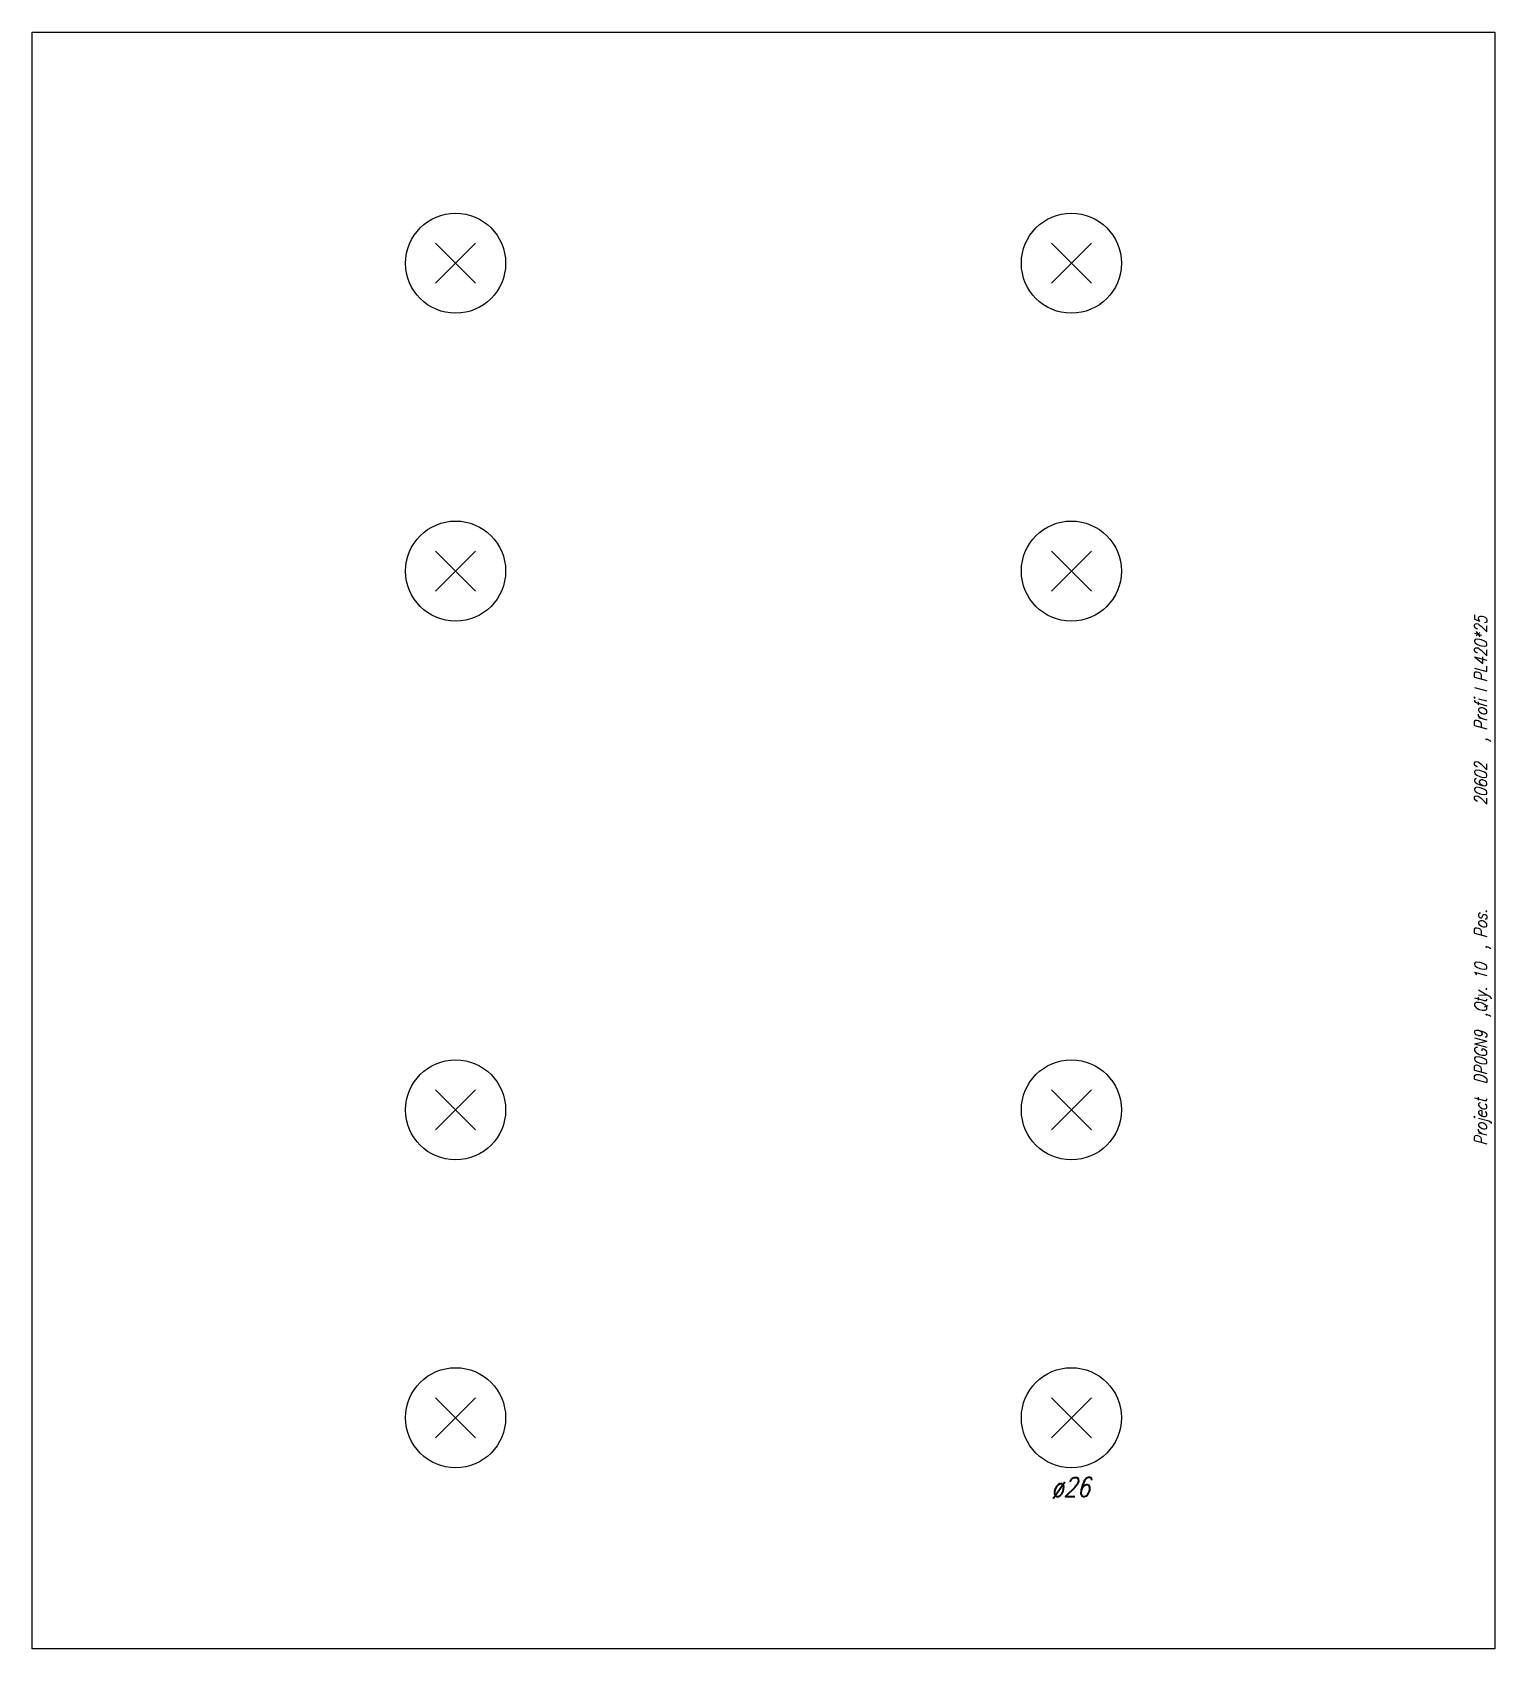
# Model space of a CAD drawing. Extents: x 0 to 380, y -210 to 210.
import ezdxf

# ---------------------------------------------------------------- set-up
doc = ezdxf.new("R2010")
doc.units = 0
doc.header["$LTSCALE"] = 10
for name, color, linetype in [('BEZ_SCHRAUBEN', 7, 'CONTINUOUS'), ('SCHRAUBEN', 7, 'CONTINUOUS'), ('TEILE', 7, 'CONTINUOUS'), ('UNTERSCHRIFT', 7, 'CONTINUOUS')]:
    doc.layers.add(name, color=color, linetype=linetype)
doc.styles.get("Standard").update_dxf_attribs({"font": 'ROMANS'})

msp = doc.modelspace()

# ---------------------------------------------------------------- linework, layer by layer
at = {"layer": 'SCHRAUBEN', "color": 6}
for p, q in [((115.199974, 155.201447), (104.799965, 144.801437)), ((104.799965, 155.201447), (115.199974, 144.801437)), ((275.199951, 155.201447), (264.799957, 144.801437)), ((264.799957, 155.201447), (275.199951, 144.801437)), ((115.199974, 75.201447), (104.799965, 64.801445)), ((104.799965, 75.201447), (115.199974, 64.801445)), ((275.199951, 75.201447), (264.799957, 64.801445)), ((264.799957, 75.201447), (275.199951, 64.801445)), ((115.199974, -64.798561), (104.799965, -75.198563)), ((104.799965, -64.798561), (115.199974, -75.198563)), ((275.199951, -64.798561), (264.799957, -75.198563)), ((264.799957, -64.798561), (275.199951, -75.198563)), ((115.199974, -144.798553), (104.799965, -155.198563)), ((104.799965, -144.798553), (115.199974, -155.198563)), ((275.199951, -144.798553), (264.799957, -155.198563)), ((264.799957, -144.798553), (275.199951, -155.198563))]:
    msp.add_line(p, q, dxfattribs=at)
at = {"layer": 'SCHRAUBEN', "color": 2}
for centre, radius in [((109.999969, 150.001434), 13), ((269.999969, 150.001434), 12.999969), ((109.999969, 70.001442), 13), ((269.999969, 70.001442), 12.999969), ((109.999969, -69.998558), 13), ((269.999969, -69.998558), 12.999969), ((109.999969, -149.998566), 13), ((269.999969, -149.998566), 12.999969)]:
    msp.add_circle(centre, radius, dxfattribs=at)
at = {"layer": 'TEILE', "color": 2}
for p, q in [((0, -210), (0, 210)), ((0, 210), (380, 210)), ((380, 210), (380, -210)), ((380, -210), (0, -210))]:
    msp.add_line(p, q, dxfattribs=at)

# ---------------------------------------------------------------- texts
at = {"layer": 'BEZ_SCHRAUBEN', "color": 2, "oblique": 15, "width": 0.8}
msp.add_text(' ø26', height=5, dxfattribs=at).set_placement((262, -170.498566))
at = {"layer": 'UNTERSCHRIFT', "color": 2, "oblique": 15, "width": 0.8}
for s, p in [('  , Profi l PL420*25', (378, 22.1)), ('20602', (378, 9.099999)), ('Project  DP0GN9  ,Qty. 10  , Pos. ', (378, -79.299995))]:
    msp.add_text(s, height=3.25, rotation=90, dxfattribs=at).set_placement(p)

doc.saveas('drawing.dxf')
